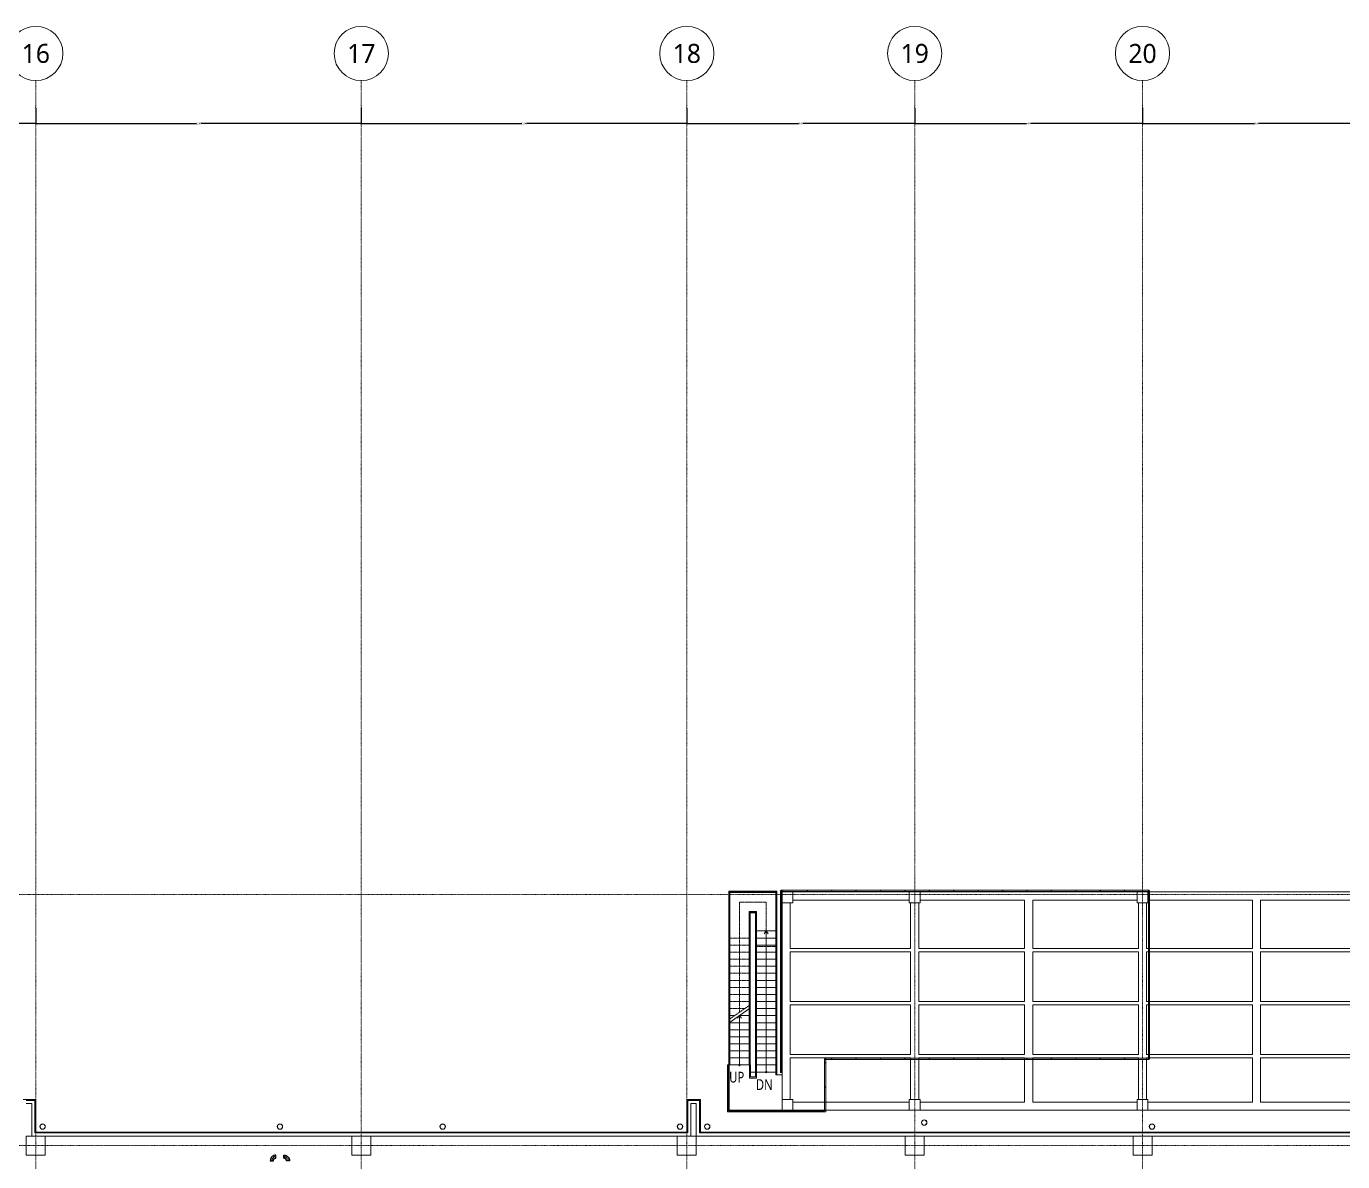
# Model space of a CAD drawing. Extents: x -181672 to 290600, y -29000 to 395522.
# Drawn here: x 126850 to 175378, y 89407 to 131250 of the extents above; entities that cross this region are included whole.
import ezdxf
from ezdxf.enums import TextEntityAlignment as Align

# ---------------------------------------------------------------- set-up
doc = ezdxf.new("R2010")
doc.units = 0
doc.header["$LTSCALE"] = 10
for name, pattern in [('H12PL2$0$JJP_三點線', [0.9, 0.3, -0.15, 0, -0.15, 0, -0.15, 0, -0.15]), ('H12PL2$0$JJP_虛線(退縮線、投影線、地下室範圍、非屬本工程、圖面分區)', [0.45, 0.3, -0.15]), ('H12PL2$0$虛線', [0.846667, 0.423333, -0.423333]), ('XFM7P20PCW-200K$0$CENTER', [2, 1.25, -0.25, 0.25, -0.25])]:
    doc.linetypes.add(name, pattern=pattern)
for name, color, linetype in [('H12PL2$0$A-DIM', 252, 'Continuous'), ('H12PL2$0$A-OBJE-MEP', 252, 'Continuous'), ('H12PL2$0$A-RAIL', 252, 'Continuous'), ('H12PL2$0$A-STRS', 252, 'Continuous'), ('H12PL2$0$A-TEXT', 252, 'Continuous'), ('H12PL2$0$A-WALL-EX', 252, 'Continuous'), ('H12PL2$0$S-BEAM-SHOW', 252, 'Continuous'), ('H12PL2$0$S-COL', 252, 'Continuous'), ('H12PL2$0$S-GRID', 252, 'Continuous'), ('H12PL2$0$S-SLAB-SHOW', 252, 'Continuous'), ('XFM7P20PCW-200K$0$P-PCWR-20.7-P', 6, 'Continuous')]:
    doc.layers.add(name, color=color, linetype=linetype)
doc.styles.add('H12PL2$0$dim-txt', font='isocp.shx', dxfattribs={"width": 0.7, "bigfont": 'chineset.shx'})
doc.styles.add('H12PL2$0$Standard', font='', dxfattribs={"width": 0.8})
doc.styles.get('H12PL2$0$Standard').set_extended_font_data('Microsoft JhengHei')
doc.dimstyles.new('H12PL2$0$ARCH-dim-200MM', dxfattribs={"dimscale": 200, "dimtxt": 0.3, "dimasz": 0.1, "dimexe": 0.1, "dimexo": 0.1, "dimgap": 0.05, "dimtad": 1, "dimdec": 0, "dimlfac": 10, "dimrnd": 0.5, "dimdsep": 46, "dimtxsty": 'H12PL2$0$dim-txt', "dimblk": 'H12PL2$0$_Dot', "dimcen": 2, "dimclrd": 256, "dimclre": 256, "dimclrt": 256, "dimadec": 0, "dimazin": 0, "dimtfac": 1, "dimtix": 1, "dimtmove": 2, "dimatfit": 3, "dimldrblk": 'H12PL2$0$_OBLIQUE', "dimfxl": 1, "dimtvp": 1, "dimtolj": 1, "dimarcsym": 0})

# ---------------------------------------------------------------- blocks, each defined once
blk = doc.blocks.new('*D108')
at = {"layer": 'DEFPOINTS', "color": 0, "linetype": 'Continuous', "transparency": 16777216}
for p in [(118800, 128250), (127200, 128250), (127200, 127670)]:
    blk.add_point(p, dxfattribs=at)
at = {"layer": 'H12PL2$0$A-DIM', "linetype": 'Continuous', "lineweight": -2, "transparency": 16777216}
for p, q in [((118800, 128230), (118800, 127650)), ((127200, 128230), (127200, 127650)), ((118820, 127670), (122921, 127670)), ((127180, 127670), (123079, 127670))]:
    blk.add_line(p, q, dxfattribs=at)
at = {"layer": 'H12PL2$0$A-DIM', "linetype": 'Continuous', "lineweight": 0, "transparency": 16777216, "insert": (123000, 127670), "char_height": 60, "attachment_point": 5, "style": 'H12PL2$0$dim-txt'}
blk.add_mtext('\\A1;84000', dxfattribs=at)
blk = doc.blocks.new('H12PL2$0$_Dot')
blk = doc.blocks.new('H12PL2$0$_OBLIQUE')
at = {"color": 0, "linetype": 'ByBlock', "lineweight": -2}
blk.add_line((-0.5, -0.5), (0.5, 0.5), dxfattribs=at)
blk = doc.blocks.new('*D109')
at = {"layer": 'DEFPOINTS', "color": 0, "linetype": 'Continuous', "transparency": 16777216}
for p in [(127200, 128250), (139200, 128250), (139200, 127670)]:
    blk.add_point(p, dxfattribs=at)
at = {"layer": 'H12PL2$0$A-DIM', "linetype": 'Continuous', "lineweight": -2, "transparency": 16777216}
for p, q in [((127200, 128230), (127200, 127650)), ((139200, 128230), (139200, 127650)), ((127220, 127670), (133112, 127670)), ((139180, 127670), (133288, 127670))]:
    blk.add_line(p, q, dxfattribs=at)
at = {"layer": 'H12PL2$0$A-DIM', "linetype": 'Continuous', "lineweight": 0, "transparency": 16777216, "insert": (133200, 127670), "char_height": 60, "attachment_point": 5, "style": 'H12PL2$0$dim-txt'}
blk.add_mtext('\\A1;120000', dxfattribs=at)
blk = doc.blocks.new('*D110')
at = {"layer": 'DEFPOINTS', "color": 0, "linetype": 'Continuous', "transparency": 16777216}
for p in [(139200, 128250), (151200, 128250), (151200, 127670)]:
    blk.add_point(p, dxfattribs=at)
at = {"layer": 'H12PL2$0$A-DIM', "linetype": 'Continuous', "lineweight": -2, "transparency": 16777216}
for p, q in [((139200, 128230), (139200, 127650)), ((151200, 128230), (151200, 127650)), ((139220, 127670), (145112, 127670)), ((151180, 127670), (145288, 127670))]:
    blk.add_line(p, q, dxfattribs=at)
at = {"layer": 'H12PL2$0$A-DIM', "linetype": 'Continuous', "lineweight": 0, "transparency": 16777216, "insert": (145200, 127670), "char_height": 60, "attachment_point": 5, "style": 'H12PL2$0$dim-txt'}
blk.add_mtext('\\A1;120000', dxfattribs=at)
blk = doc.blocks.new('*D111')
at = {"layer": 'DEFPOINTS', "color": 0, "linetype": 'Continuous', "transparency": 16777216}
for p in [(151200, 128250), (159600, 128250), (159600, 127670)]:
    blk.add_point(p, dxfattribs=at)
at = {"layer": 'H12PL2$0$A-DIM', "linetype": 'Continuous', "lineweight": -2, "transparency": 16777216}
for p, q in [((151200, 128230), (151200, 127650)), ((159600, 128230), (159600, 127650)), ((151220, 127670), (155321, 127670)), ((159580, 127670), (155479, 127670))]:
    blk.add_line(p, q, dxfattribs=at)
at = {"layer": 'H12PL2$0$A-DIM', "linetype": 'Continuous', "lineweight": 0, "transparency": 16777216, "insert": (155400, 127670), "char_height": 60, "attachment_point": 5, "style": 'H12PL2$0$dim-txt'}
blk.add_mtext('\\A1;84000', dxfattribs=at)
blk = doc.blocks.new('*D112')
at = {"layer": 'DEFPOINTS', "color": 0, "linetype": 'Continuous', "transparency": 16777216}
for p in [(159600, 128250), (168000, 128250), (168000, 127670)]:
    blk.add_point(p, dxfattribs=at)
at = {"layer": 'H12PL2$0$A-DIM', "linetype": 'Continuous', "lineweight": -2, "transparency": 16777216}
for p, q in [((159600, 128230), (159600, 127650)), ((168000, 128230), (168000, 127650)), ((159620, 127670), (163721, 127670)), ((167980, 127670), (163879, 127670))]:
    blk.add_line(p, q, dxfattribs=at)
at = {"layer": 'H12PL2$0$A-DIM', "linetype": 'Continuous', "lineweight": 0, "transparency": 16777216, "insert": (163800, 127670), "char_height": 60, "attachment_point": 5, "style": 'H12PL2$0$dim-txt'}
blk.add_mtext('\\A1;84000', dxfattribs=at)
blk = doc.blocks.new('*D113')
at = {"layer": 'DEFPOINTS', "color": 0, "linetype": 'Continuous', "transparency": 16777216}
for p in [(168000, 128250), (176400, 128250), (176400, 127670)]:
    blk.add_point(p, dxfattribs=at)
at = {"layer": 'H12PL2$0$A-DIM', "linetype": 'Continuous', "lineweight": -2, "transparency": 16777216}
for p, q in [((168000, 128230), (168000, 127650)), ((176400, 128230), (176400, 127650)), ((168020, 127670), (172121, 127670)), ((176380, 127670), (172279, 127670))]:
    blk.add_line(p, q, dxfattribs=at)
at = {"layer": 'H12PL2$0$A-DIM', "linetype": 'Continuous', "lineweight": 0, "transparency": 16777216, "insert": (172200, 127670), "char_height": 60, "attachment_point": 5, "style": 'H12PL2$0$dim-txt'}
blk.add_mtext('\\A1;84000', dxfattribs=at)
blk = doc.blocks.new('XFM7P20PCW-200K$0$Es-100')
blk.add_lwpolyline([(5.7, 0, 0.414214), (-15.2, 21), (-15.2, 9.5, -0.414214), (-5.7, 0)], format="xyb", close=True)
at = {"color": 1, "linetype": 'XFM7P20PCW-200K$0$CENTER'}
blk.add_arc((-15.2, 0), 15.2, 0, 90, dxfattribs=at)
blk = doc.blocks.new('XFM7P20PCW-200K')
at = {"layer": 'XFM7P20PCW-200K$0$P-PCWR-20.7-P', "yscale": 10, "zscale": 10}
for p, xscale, rotation in [((136052, 89593), 10, 90.00000000000001), ((136348, 89593), -10, 270)]:
    blk.add_blockref('XFM7P20PCW-200K$0$Es-100', p, dxfattribs=dict(at, xscale=xscale, rotation=rotation))
blk = doc.blocks.new('H12PL2')
at = {"layer": 'H12PL2$0$A-OBJE-MEP', "lineweight": 0, "flags": 128}
for points in [[(127545, 90700, 1), (127355, 90700, 1)], [(136295, 90700, 1), (136105, 90700, 1)], [(142295, 90700, 1), (142105, 90700, 1)], [(151045, 90700, 1), (150855, 90700, 1)], [(152045, 90700, 1), (151855, 90700, 1)], [(160045, 90850, 1), (159855, 90850, 1)], [(168445, 90700, 1), (168255, 90700, 1)]]:
    blk.add_lwpolyline(points, format="xyb", close=True, dxfattribs=at)
at = {"layer": 'H12PL2$0$A-OBJE-MEP', "lineweight": 0}
for centre in [(127450, 90700), (136200, 90700), (142200, 90700), (150950, 90700), (151950, 90700), (159950, 90850), (168350, 90700)]:
    blk.add_circle(centre, 100, dxfattribs=at)
at = {"layer": 'H12PL2$0$A-RAIL', "lineweight": 0}
for p, q in [((152742.65, 99371.35), (152742.65, 97650)), ((154523.35, 99371.35), (152742.65, 99371.35)), ((152785.35, 97650), (152785.35, 99328.65)), ((152785.35, 99328.65), (154480.65, 99328.65)), ((153650, 99350), (153616, 99350)), ((153633, 99367), (153633, 99333)), ((154480.65, 99328.65), (154480.65, 97390)), ((154523.35, 97390), (154523.35, 99371.35)), ((154757, 99390), (154723, 99390)), ((154740, 99407), (154740, 99373)), ((155657, 99390), (155623, 99390)), ((155640, 99407), (155640, 99373)), ((156557, 99390), (156523, 99390)), ((156540, 99407), (156540, 99373)), ((157457, 99390), (157423, 99390)), ((157440, 99407), (157440, 99373)), ((158357, 99390), (158323, 99390)), ((158340, 99407), (158340, 99373)), ((159257, 99390), (159223, 99390)), ((159240, 99407), (159240, 99373)), ((160157, 99390), (160123, 99390)), ((160140, 99407), (160140, 99373)), ((161057, 99390), (161023, 99390)), ((161040, 99407), (161040, 99373)), ((161957, 99390), (161923, 99390)), ((161940, 99407), (161940, 99373)), ((162857, 99390), (162823, 99390)), ((162840, 99407), (162840, 99373)), ((163757, 99390), (163723, 99390)), ((163740, 99407), (163740, 99373)), ((164657, 99390), (164623, 99390)), ((164640, 99407), (164640, 99373)), ((165557, 99390), (165523, 99390)), ((165540, 99407), (165540, 99373)), ((166457, 99390), (166423, 99390)), ((166440, 99407), (166440, 99373)), ((167357, 99390), (167323, 99390)), ((167340, 99407), (167340, 99373)), ((152764, 98517), (152764, 98483)), ((153492.65, 98621.35), (153492.65, 97650)), ((153773.35, 98621.35), (153492.65, 98621.35)), ((153535.35, 97650), (153535.35, 98578.65)), ((153535.35, 98578.65), (153730.65, 98578.65)), ((153730.65, 98578.65), (153730.65, 97390)), ((153773.35, 97390), (153773.35, 98621.35)), ((154653, 98552.5), (154687, 98552.5)), ((154670, 98569.5), (154670, 98535.5)), ((168257, 98597.5), (168223, 98597.5)), ((168240, 98580.5), (168240, 98614.5)), ((152747, 98500), (152781, 98500)), ((154519, 98370), (154485, 98370)), ((154502, 98353), (154502, 98387)), ((152742.65, 97650), (152742.65, 92970)), ((152785.35, 92970), (152785.35, 97650)), ((153492.65, 97650), (153492.65, 92970)), ((153535.35, 92970), (153535.35, 97650)), ((153773.35, 98010), (153730.65, 98010)), ((153730.65, 98010), (153730.65, 97910)), ((153730.65, 97910), (153730.65, 92710)), ((153773.35, 97910), (153773.35, 98010)), ((153773.35, 92710), (153773.35, 97910)), ((154523.35, 98010), (154480.65, 98010)), ((154480.65, 98010), (154480.65, 97910)), ((154480.65, 97910), (154480.65, 92710)), ((154523.35, 97910), (154523.35, 98010)), ((154523.35, 92710), (154523.35, 97910)), ((154653, 97715), (154687, 97715)), ((154670, 97732), (154670, 97698)), ((168257, 97697.5), (168223, 97697.5)), ((168240, 97680.5), (168240, 97714.5)), ((153730.65, 97390), (153730.65, 94316.27)), ((153773.35, 94340.92), (153773.35, 97390)), ((154480.65, 97390), (154480.65, 94316.27)), ((154523.35, 94340.92), (154523.35, 97390)), ((152764, 96584), (152764, 96550)), ((153514, 96584), (153514, 96550)), ((153769, 96880), (153735, 96880)), ((153752, 96863), (153752, 96897)), ((154519, 96880), (154485, 96880)), ((154502, 96863), (154502, 96897)), ((154653, 96877.5), (154687, 96877.5)), ((154670, 96894.5), (154670, 96860.5)), ((168257, 96797.5), (168223, 96797.5)), ((168240, 96780.5), (168240, 96814.5)), ((152747, 96567), (152781, 96567)), ((153497, 96567), (153531, 96567)), ((153769, 96307), (153735, 96307)), ((153769, 96095), (153735, 96095)), ((153752, 96290), (153752, 96324)), ((153752, 96078), (153752, 96112)), ((154519, 96307), (154485, 96307)), ((154519, 96095), (154485, 96095)), ((154502, 96290), (154502, 96324)), ((154502, 96078), (154502, 96112)), ((152747, 95729), (152781, 95729)), ((152764, 95746), (152764, 95712)), ((153497, 95729), (153531, 95729)), ((153514, 95746), (153514, 95712)), ((154653, 96040), (154687, 96040)), ((154670, 96057), (154670, 96023)), ((168257, 95897.5), (168223, 95897.5)), ((168240, 95880.5), (168240, 95914.5)), ((153769, 95469), (153735, 95469)), ((153769, 95310), (153735, 95310)), ((153752, 95452), (153752, 95486)), ((153752, 95293), (153752, 95327)), ((154519, 95469), (154485, 95469)), ((154519, 95310), (154485, 95310)), ((154502, 95452), (154502, 95486)), ((154502, 95293), (154502, 95327)), ((154653, 95202.5), (154687, 95202.5)), ((154670, 95219.5), (154670, 95185.5)), ((152747, 94891), (152781, 94891)), ((152764, 94908), (152764, 94874)), ((153497, 94891), (153531, 94891)), ((153514, 94908), (153514, 94874)), ((153769, 94631), (153735, 94631)), ((153752, 94614), (153752, 94648)), ((154519, 94631), (154485, 94631)), ((154502, 94614), (154502, 94648)), ((168257, 94997.5), (168223, 94997.5)), ((168240, 94980.5), (168240, 95014.5)), ((153730.65, 94316.27), (153773.35, 94340.92)), ((153769, 94525), (153735, 94525)), ((153752, 94508), (153752, 94542)), ((154480.65, 94316.27), (154523.35, 94340.92)), ((154519, 94525), (154485, 94525)), ((154502, 94508), (154502, 94542)), ((154653, 94365), (154687, 94365)), ((154670, 94382), (154670, 94348)), ((152747, 94053), (152781, 94053)), ((152764, 94070), (152764, 94036)), ((153497, 94053), (153531, 94053)), ((153514, 94070), (153514, 94036)), ((153769, 93740), (153735, 93740)), ((153752, 93723), (153752, 93757)), ((154519, 93740), (154485, 93740)), ((154502, 93723), (154502, 93757)), ((168257, 94097.5), (168223, 94097.5)), ((168240, 94080.5), (168240, 94114.5)), ((154653, 93527.5), (154687, 93527.5)), ((154670, 93544.5), (154670, 93510.5)), ((156321.35, 93197.5), (156278.65, 93197.5)), ((156278.65, 93197.5), (156278.65, 91281.35)), ((156320, 93187.5), (156280, 93187.5)), ((156280, 93187.5), (156280, 91280)), ((156320, 91240), (156320, 93187.5)), ((156321.35, 91238.65), (156321.35, 93197.5)), ((156557, 93197.5), (156523, 93197.5)), ((156540, 93214.5), (156540, 93180.5)), ((157457, 93197.5), (157423, 93197.5)), ((157440, 93214.5), (157440, 93180.5)), ((158357, 93197.5), (158323, 93197.5)), ((158340, 93214.5), (158340, 93180.5)), ((159257, 93197.5), (159223, 93197.5)), ((159240, 93214.5), (159240, 93180.5)), ((160157, 93197.5), (160123, 93197.5)), ((160140, 93214.5), (160140, 93180.5)), ((161057, 93197.5), (161023, 93197.5)), ((161040, 93214.5), (161040, 93180.5)), ((161957, 93197.5), (161923, 93197.5)), ((161940, 93214.5), (161940, 93180.5)), ((162857, 93197.5), (162823, 93197.5)), ((162840, 93214.5), (162840, 93180.5)), ((163757, 93197.5), (163723, 93197.5)), ((163740, 93214.5), (163740, 93180.5)), ((164657, 93197.5), (164623, 93197.5)), ((164640, 93214.5), (164640, 93180.5)), ((165557, 93197.5), (165523, 93197.5)), ((165540, 93214.5), (165540, 93180.5)), ((166457, 93197.5), (166423, 93197.5)), ((166440, 93214.5), (166440, 93180.5)), ((167357, 93197.5), (167323, 93197.5)), ((167340, 93214.5), (167340, 93180.5)), ((152741.35, 92970), (152698.65, 92970)), ((152698.65, 92970), (152698.65, 91238.65)), ((152740, 92960), (152700, 92960)), ((152700, 92960), (152700, 91240)), ((152740, 91280), (152740, 92960)), ((152741.35, 91281.35), (152741.35, 92970)), ((152742.65, 92970), (152785.35, 92970)), ((153492.65, 92970), (153535.35, 92970)), ((153547.35, 92970), (153504.65, 92970)), ((153504.65, 92970), (153504.65, 92488.65)), ((153547.35, 92531.35), (153547.35, 92970)), ((153730.65, 92710), (153730.65, 92531.35)), ((153773.35, 92488.65), (153773.35, 92710)), ((154480.65, 92710), (154480.65, 92610)), ((154523.35, 92610), (154523.35, 92710)), ((156317, 93060), (156283, 93060)), ((156300, 93043), (156300, 93077)), ((153504.65, 92488.65), (153773.35, 92488.65)), ((153730.65, 92531.35), (153547.35, 92531.35)), ((154480.65, 92610), (154523.35, 92610)), ((152703, 92070), (152737, 92070)), ((152720, 92087), (152720, 92053)), ((156317, 92160), (156283, 92160)), ((156300, 92143), (156300, 92177)), ((152698.65, 91238.65), (156321.35, 91238.65)), ((152700, 91240), (156320, 91240)), ((156280, 91280), (152740, 91280)), ((156278.65, 91281.35), (152741.35, 91281.35)), ((153603, 91260), (153637, 91260)), ((153620, 91243), (153620, 91277)), ((154503, 91260), (154537, 91260)), ((154520, 91243), (154520, 91277)), ((155403, 91260), (155437, 91260)), ((155420, 91243), (155420, 91277))]:
    blk.add_line(p, q, dxfattribs=at)
at = {"layer": 'H12PL2$0$A-RAIL', "linetype": 'H12PL2$0$JJP_虛線(退縮線、投影線、地下室範圍、非屬本工程、圖面分區)', "lineweight": 0}
for p, q in [((153769, 93793), (153735, 93793)), ((153752, 93776), (153752, 93810)), ((154519, 93793), (154485, 93793)), ((154502, 93776), (154502, 93810))]:
    blk.add_line(p, q, dxfattribs=at)
at = {"layer": 'H12PL2$0$A-RAIL', "lineweight": 0, "flags": 128}
for points in [[(154648.65, 92690), (154691.35, 92690), (154691.35, 99390), (154648.65, 99390)], [(154650, 92700), (154690, 92700), (154690, 99380), (154650, 99380)], [(154670, 99411.35), (154670, 99368.65), (168240, 99368.65), (168240, 99411.35)], [(154680, 99410), (154680, 99370), (168230, 99370), (168230, 99410)], [(168261.35, 99390), (168218.65, 99390), (168218.65, 93197.5), (168261.35, 93197.5)], [(168260, 99380), (168220, 99380), (168220, 93207.5), (168260, 93207.5)], [(156300, 93218.85), (156300, 93176.15), (168240, 93176.15), (168240, 93218.85)], [(156310, 93217.5), (156310, 93177.5), (168230, 93177.5), (168230, 93217.5)]]:
    blk.add_lwpolyline(points, close=True, dxfattribs=at)
at = {"layer": 'H12PL2$0$A-RAIL', "linetype": 'H12PL2$0$JJP_虛線(退縮線、投影線、地下室範圍、非屬本工程、圖面分區)', "lineweight": 0, "flags": 128}
for points in [[(153730.65, 94200.8), (153730.65, 92710), (153773.35, 92710), (153773.35, 94225.45)], [(154480.65, 94200.8), (154480.65, 92710), (154523.35, 92710), (154523.35, 94225.45)]]:
    blk.add_lwpolyline(points, close=True, dxfattribs=at)
at = {"layer": 'H12PL2$0$A-STRS', "linetype": 'H12PL2$0$JJP_虛線(退縮線、投影線、地下室範圍、非屬本工程、圖面分區)', "lineweight": 0}
for p, q in [((154518, 99366), (152748, 99366)), ((152748, 99366), (152748, 97650)), ((152764, 97650), (152764, 99350)), ((152764, 99350), (154502, 99350)), ((154502, 99350), (152764, 99350)), ((152764, 99350), (152764, 97650)), ((154502, 99350), (154502, 97390)), ((154502, 97390), (154502, 99350)), ((154518, 97390), (154518, 99366)), ((153139, 97650), (153139, 98975)), ((153139, 98975), (154127, 98975)), ((153752, 98600), (153514, 98600)), ((153514, 98600), (153514, 97650)), ((153514, 97650), (153514, 98600)), ((153514, 98600), (153752, 98600)), ((153530, 97650), (153530, 98584)), ((153530, 98584), (153736, 98584)), ((153736, 98584), (153736, 97390)), ((153752, 97390), (153752, 98600)), ((153752, 98600), (153752, 97390)), ((154127, 98975), (154127, 97390)), ((152764, 97650), (152748, 97650)), ((152748, 97650), (152748, 94640.59)), ((152748, 97650), (152764, 97650)), ((152764, 94651.68), (152764, 97650)), ((152764, 97650), (153514, 97650)), ((152764, 97650), (153514, 97650)), ((153514, 97650), (152764, 97650)), ((152764, 97650), (152764, 97390)), ((152764, 97650), (153514, 97650)), ((153139, 94911.68), (153139, 97650)), ((153530, 97650), (153514, 97650)), ((153514, 97650), (153514, 95171.68)), ((153514, 97650), (153530, 97650)), ((153514, 97390), (153514, 97650)), ((153530, 95182.78), (153530, 97650)), ((152764, 97390), (153514, 97390)), ((153514, 97390), (152764, 97390)), ((152764, 97390), (152764, 97130)), ((152764, 97390), (153514, 97390)), ((152764, 97130), (153514, 97130)), ((153514, 97130), (152764, 97130)), ((152764, 97130), (152764, 96870)), ((152764, 97130), (153514, 97130)), ((153514, 97130), (153514, 97390)), ((153514, 96870), (153514, 97130)), ((153736, 97390), (153752, 97390)), ((153736, 97390), (153736, 92710)), ((153752, 97390), (153736, 97390)), ((153752, 92710), (153752, 97390)), ((154502, 97390), (153752, 97390)), ((154502, 97390), (153752, 97390)), ((153752, 97390), (154502, 97390)), ((154502, 97390), (153752, 97390)), ((153752, 97390), (153752, 97130)), ((154502, 97340), (153752, 97340)), ((154502, 97130), (153752, 97130)), ((153752, 97130), (154502, 97130)), ((154502, 97130), (153752, 97130)), ((153752, 97130), (153752, 96870)), ((154127, 97390), (154127, 92970)), ((154502, 97390), (154518, 97390)), ((154502, 97390), (154502, 92710)), ((154518, 97390), (154502, 97390)), ((154502, 97130), (154502, 97390)), ((154502, 96870), (154502, 97130)), ((154518, 92710), (154518, 97390)), ((152764, 96870), (153514, 96870)), ((153514, 96870), (152764, 96870)), ((152764, 96870), (152764, 96610)), ((152764, 96870), (153514, 96870)), ((152764, 96610), (153514, 96610)), ((153514, 96610), (152764, 96610)), ((152764, 96610), (152764, 96350)), ((152764, 96610), (153514, 96610)), ((153514, 96610), (153514, 96870)), ((153514, 96350), (153514, 96610)), ((154502, 96870), (153752, 96870)), ((153752, 96870), (154502, 96870)), ((154502, 96870), (153752, 96870)), ((153752, 96870), (153752, 96610)), ((154502, 96610), (153752, 96610)), ((153752, 96610), (154502, 96610)), ((154502, 96610), (153752, 96610)), ((153752, 96610), (153752, 96350)), ((154502, 96610), (154502, 96870)), ((154502, 96350), (154502, 96610)), ((152764, 96350), (153514, 96350)), ((153514, 96350), (152764, 96350)), ((152764, 96350), (152764, 96090)), ((152764, 96350), (153514, 96350)), ((152764, 96090), (153514, 96090)), ((153514, 96090), (152764, 96090)), ((152764, 96090), (152764, 95830)), ((152764, 96090), (153514, 96090)), ((153514, 96090), (153514, 96350)), ((153514, 95830), (153514, 96090)), ((154502, 96350), (153752, 96350)), ((153752, 96350), (154502, 96350)), ((154502, 96350), (153752, 96350)), ((153752, 96350), (153752, 96090)), ((154502, 96090), (153752, 96090)), ((153752, 96090), (154502, 96090)), ((154502, 96090), (153752, 96090)), ((153752, 96090), (153752, 95830)), ((154502, 96090), (154502, 96350)), ((154502, 95830), (154502, 96090)), ((152764, 95830), (153514, 95830)), ((153514, 95830), (152764, 95830)), ((152764, 95830), (152764, 95570)), ((152764, 95830), (153514, 95830)), ((153514, 95570), (153514, 95830)), ((154502, 95830), (153752, 95830)), ((153752, 95830), (154502, 95830)), ((154502, 95830), (153752, 95830)), ((153752, 95830), (153752, 95570)), ((154502, 95570), (154502, 95830)), ((152764, 95570), (153514, 95570)), ((153514, 95570), (152764, 95570)), ((152764, 95570), (152764, 95310)), ((152764, 95570), (153514, 95570)), ((152764, 95310), (153514, 95310)), ((153514, 95310), (152764, 95310)), ((152764, 95310), (152764, 95050)), ((152764, 95310), (153514, 95310)), ((152764, 94651.68), (153514, 95171.68)), ((153514, 95310), (153514, 95570)), ((153514, 95171.68), (153514, 95310)), ((154502, 95570), (153752, 95570)), ((153752, 95570), (154502, 95570)), ((154502, 95570), (153752, 95570)), ((153752, 95570), (153752, 95310)), ((154502, 95310), (153752, 95310)), ((153752, 95310), (154502, 95310)), ((154502, 95310), (153752, 95310)), ((153752, 95310), (153752, 95050)), ((154502, 95310), (154502, 95570)), ((154502, 95050), (154502, 95310)), ((152764, 95050), (153338.49, 95050)), ((153338.49, 95050), (152764, 95050)), ((152764, 95050), (152764, 94790)), ((152764, 95050), (153338.49, 95050)), ((152764, 94790), (152963.49, 94790)), ((152963.49, 94790), (152764, 94790)), ((152764, 94790), (152764, 94651.68)), ((152764, 94790), (152963.49, 94790)), ((154502, 95050), (153752, 95050)), ((153752, 95050), (154502, 95050)), ((154502, 95050), (153752, 95050)), ((153752, 95050), (153752, 94790)), ((154502, 94790), (153752, 94790)), ((153752, 94790), (154502, 94790)), ((154502, 94790), (153752, 94790)), ((153752, 94790), (153752, 94530)), ((154502, 94790), (154502, 95050)), ((154502, 94530), (154502, 94790)), ((154502, 94530), (153752, 94530)), ((153752, 94530), (154502, 94530)), ((154502, 94530), (153752, 94530)), ((153752, 94530), (153752, 94270)), ((154502, 94270), (153752, 94270)), ((153752, 94270), (154502, 94270)), ((154502, 94270), (153752, 94270)), ((153752, 94270), (153752, 94010)), ((154502, 94270), (154502, 94530)), ((154502, 94010), (154502, 94270)), ((154502, 94010), (153752, 94010)), ((153752, 94010), (154502, 94010)), ((154502, 94010), (153752, 94010)), ((153752, 94010), (153752, 93750)), ((154502, 93750), (153752, 93750)), ((153752, 93750), (154502, 93750)), ((154502, 93750), (153752, 93750)), ((153752, 93750), (153752, 93490)), ((154502, 93750), (154502, 94010)), ((154502, 93490), (154502, 93750)), ((154502, 93490), (153752, 93490)), ((153752, 93490), (154502, 93490)), ((154502, 93490), (153752, 93490)), ((153752, 93490), (153752, 93230)), ((154502, 93230), (153752, 93230)), ((153752, 93230), (154502, 93230)), ((154502, 93230), (153752, 93230)), ((153752, 93230), (153752, 92970)), ((154502, 93230), (154502, 93490)), ((154502, 92970), (154502, 93230)), ((153736, 92710), (153752, 92710)), ((154502, 92970), (153752, 92970)), ((153752, 92970), (154502, 92970)), ((154502, 92970), (153752, 92970)), ((153752, 92970), (153752, 92710)), ((153752, 92710), (154502, 92710)), ((154127, 92970), (154127, 92710)), ((154502, 92710), (154502, 92970)), ((154502, 92710), (154518, 92710))]:
    blk.add_line(p, q, dxfattribs=at)
at = {"layer": 'H12PL2$0$A-STRS', "linetype": 'H12PL2$0$虛線', "lineweight": 0}
for p, q in [((154502, 99350), (152764, 99350)), ((152764, 99350), (152764, 97650)), ((154502, 97390), (154502, 99350)), ((153514, 97650), (153514, 98600)), ((153514, 98600), (153752, 98600)), ((153752, 98600), (153752, 97390)), ((152764, 97650), (152764, 94651.68)), ((153514, 95171.68), (153514, 97650)), ((153752, 97390), (153752, 92710)), ((154502, 92710), (154502, 97390)), ((153752, 92710), (154502, 92710))]:
    blk.add_line(p, q, dxfattribs=at)
at = {"layer": 'H12PL2$0$A-STRS', "lineweight": 0}
for p, q in [((153736, 97910), (153736, 92710)), ((153752, 97910), (153736, 97910)), ((153752, 92710), (153752, 97910)), ((153752, 97910), (153752, 92710)), ((154502, 97910), (153752, 97910)), ((154502, 97910), (153752, 97910)), ((153752, 97910), (153752, 97650)), ((154502, 97650), (153752, 97650)), ((153752, 97650), (154502, 97650)), ((154502, 97650), (153752, 97650)), ((153752, 97650), (153752, 97390)), ((154127, 97910), (154052, 97810)), ((154127, 97910), (154127, 97650)), ((154202, 97810), (154127, 97910)), ((154127, 97650), (154127, 92970)), ((154502, 97910), (154502, 92710)), ((154518, 97910), (154502, 97910)), ((154502, 92710), (154502, 97910)), ((154502, 97650), (154502, 97910)), ((154502, 97390), (154502, 97650)), ((154518, 92710), (154518, 97910)), ((154502, 97390), (153752, 97390)), ((153752, 97390), (154502, 97390)), ((154502, 97390), (153752, 97390)), ((153752, 97390), (153752, 97130)), ((154502, 97130), (153752, 97130)), ((153752, 97130), (154502, 97130)), ((154502, 97130), (153752, 97130)), ((153752, 97130), (153752, 96870)), ((154502, 97130), (154502, 97390)), ((154502, 96870), (154502, 97130)), ((154502, 96870), (153752, 96870)), ((153752, 96870), (154502, 96870)), ((154502, 96870), (153752, 96870)), ((153752, 96870), (153752, 96610)), ((154502, 96610), (153752, 96610)), ((153752, 96610), (154502, 96610)), ((154502, 96610), (153752, 96610)), ((153752, 96610), (153752, 96350)), ((154502, 96610), (154502, 96870)), ((154502, 96350), (154502, 96610)), ((154502, 96350), (153752, 96350)), ((153752, 96350), (154502, 96350)), ((154502, 96350), (153752, 96350)), ((153752, 96350), (153752, 96090)), ((154502, 96090), (153752, 96090)), ((153752, 96090), (154502, 96090)), ((154502, 96090), (153752, 96090)), ((153752, 96090), (153752, 95830)), ((154502, 96090), (154502, 96350)), ((154502, 95830), (154502, 96090)), ((154502, 95830), (153752, 95830)), ((153752, 95830), (154502, 95830)), ((154502, 95830), (153752, 95830)), ((153752, 95830), (153752, 95570)), ((154502, 95570), (154502, 95830)), ((154502, 95570), (153752, 95570)), ((153752, 95570), (154502, 95570)), ((154502, 95570), (153752, 95570)), ((153752, 95570), (153752, 95310)), ((154502, 95310), (153752, 95310)), ((153752, 95310), (154502, 95310)), ((154502, 95310), (153752, 95310)), ((153752, 95310), (153752, 95050)), ((154502, 95310), (154502, 95570)), ((154502, 95050), (154502, 95310)), ((152764, 94530), (153514, 95050)), ((153139, 94790), (153064, 94690)), ((153139, 94790), (153514, 94790)), ((153514, 94790), (153139, 94790)), ((153139, 94790), (153514, 94790)), ((153139, 93230), (153139, 94790)), ((153214, 94690), (153139, 94790)), ((153514, 95050), (153514, 92970)), ((153514, 92970), (153514, 95050)), ((153514, 94790), (153514, 95050)), ((153514, 94530), (153514, 94790)), ((153530, 92970), (153530, 95061.09)), ((154502, 95050), (153752, 95050)), ((153752, 95050), (154502, 95050)), ((154502, 95050), (153752, 95050)), ((153752, 95050), (153752, 94790)), ((154502, 94790), (153752, 94790)), ((153752, 94790), (154502, 94790)), ((154502, 94790), (153752, 94790)), ((153752, 94790), (153752, 94530)), ((154502, 94790), (154502, 95050)), ((154502, 94530), (154502, 94790)), ((152748, 94518.91), (152748, 92970)), ((152764, 92970), (152764, 94530)), ((152764, 94530), (152764, 92970)), ((152764, 94530), (153514, 94530)), ((153514, 94530), (152764, 94530)), ((152764, 94530), (152764, 94270)), ((152764, 94530), (153514, 94530)), ((152764, 94270), (153514, 94270)), ((153514, 94270), (152764, 94270)), ((152764, 94270), (152764, 94010)), ((152764, 94270), (153514, 94270)), ((153514, 94270), (153514, 94530)), ((153514, 94010), (153514, 94270)), ((154502, 94530), (153752, 94530)), ((153752, 94530), (154502, 94530)), ((154502, 94530), (153752, 94530)), ((153752, 94530), (153752, 94270)), ((154502, 94270), (153752, 94270)), ((153752, 94270), (154502, 94270)), ((154502, 94270), (153752, 94270)), ((153752, 94270), (153752, 94010)), ((154502, 94270), (154502, 94530)), ((154502, 94010), (154502, 94270)), ((152764, 94010), (153514, 94010)), ((153514, 94010), (152764, 94010)), ((152764, 94010), (152764, 93750)), ((152764, 94010), (153514, 94010)), ((152764, 93750), (153514, 93750)), ((153514, 93750), (152764, 93750)), ((152764, 93750), (152764, 93490)), ((152764, 93750), (153514, 93750)), ((153514, 93750), (153514, 94010)), ((153514, 93490), (153514, 93750)), ((154502, 94010), (153752, 94010)), ((153752, 94010), (154502, 94010)), ((154502, 94010), (153752, 94010)), ((153752, 94010), (153752, 93750)), ((154502, 93750), (153752, 93750)), ((153752, 93750), (154502, 93750)), ((154502, 93750), (153752, 93750)), ((153752, 93750), (153752, 93490)), ((154502, 93750), (154502, 94010)), ((154502, 93490), (154502, 93750)), ((152764, 93490), (153514, 93490)), ((153514, 93490), (152764, 93490)), ((152764, 93490), (152764, 93230)), ((152764, 93490), (153514, 93490)), ((152764, 93230), (153514, 93230)), ((153514, 93230), (152764, 93230)), ((152764, 93230), (152764, 92970)), ((152764, 93230), (153514, 93230)), ((153139, 92970), (153139, 93230)), ((153514, 93230), (153514, 93490)), ((153514, 92970), (153514, 93230)), ((154502, 93490), (153752, 93490)), ((153752, 93490), (154502, 93490)), ((154502, 93490), (153752, 93490)), ((153752, 93490), (153752, 93230)), ((154502, 93230), (153752, 93230)), ((153752, 93230), (154502, 93230)), ((154502, 93230), (153752, 93230)), ((153752, 93230), (153752, 92970)), ((154502, 93230), (154502, 93490)), ((154502, 92970), (154502, 93230)), ((152748, 92970), (152764, 92970)), ((152764, 92970), (153514, 92970)), ((152764, 92970), (153514, 92970)), ((153514, 92970), (153530, 92970)), ((153736, 92710), (153752, 92710)), ((154502, 92970), (153752, 92970)), ((153752, 92970), (154502, 92970)), ((154502, 92970), (153752, 92970)), ((153752, 92970), (153752, 92710)), ((153752, 92710), (154502, 92710)), ((153752, 92710), (154502, 92710)), ((154127, 92970), (154127, 92710)), ((154502, 92710), (154502, 92970)), ((154502, 92710), (154518, 92710))]:
    blk.add_line(p, q, dxfattribs=at)
at = {"layer": 'H12PL2$0$A-STRS', "lineweight": 0, "flags": 128}
for points in [[(153164, 92970, 1), (153114, 92970, 1)], [(154152, 92710, 1), (154102, 92710, 1)]]:
    blk.add_lwpolyline(points, format="xyb", close=True, dxfattribs=at)
at = {"layer": 'H12PL2$0$A-WALL-EX', "lineweight": 0}
for p, q in [((126850, 91665), (127050, 91665)), ((127165, 91665), (127050, 91665)), ((127165, 91665), (127050, 91665)), ((127165, 91665), (127165, 90500)), ((151350, 91665), (151235, 91665)), ((151350, 91665), (151235, 91665)), ((151235, 90500), (151235, 91665)), ((151350, 91665), (151550, 91665)), ((151665, 91665), (151550, 91665)), ((151665, 91665), (151550, 91665)), ((151665, 91665), (151665, 90500)), ((127165, 90500), (127165, 90465)), ((127165, 90500), (127165, 90465)), ((127165, 90465), (127200, 90465)), ((127200, 90465), (151200, 90465)), ((151200, 90465), (151235, 90465)), ((151235, 90465), (151235, 90500)), ((151235, 90465), (151235, 90500)), ((151665, 90500), (151665, 90465)), ((151665, 90500), (151665, 90465)), ((151665, 90465), (151700, 90465)), ((151700, 90465), (237400, 90465))]:
    blk.add_line(p, q, dxfattribs=at)
at = {"layer": 'H12PL2$0$A-WALL-EX', "lineweight": 0, "flags": 128}
for points in [[(127165, 91700), (126735, 91700)], [(126850, 91550), (127050, 91550)], [(127050, 91550), (127050, 90465)], [(127200, 91700), (127165, 91700)], [(127200, 90500), (127200, 91700)], [(151200, 91700), (151235, 91700)], [(151200, 91700), (151200, 90500)], [(151665, 91700), (151235, 91700)], [(151350, 91550), (151550, 91550)], [(151350, 90465), (151350, 91550)], [(151550, 91550), (151550, 90465)], [(151700, 91700), (151665, 91700)], [(151700, 90500), (151700, 91700)], [(127050, 90350), (127050, 90465)], [(127050, 90350), (151350, 90350)], [(127200, 90500), (151200, 90500)], [(127200, 90500), (151200, 90500)], [(151200, 90500), (127200, 90500)], [(151350, 90350), (151350, 90465)], [(151550, 90350), (151550, 90465)], [(151550, 90350), (237400, 90350)], [(151700, 90500), (237360, 90500)], [(151700, 90500), (237360, 90500)], [(237400, 90500), (151700, 90500)]]:
    blk.add_lwpolyline(points, dxfattribs=at)
at = {"layer": 'H12PL2$0$S-BEAM-SHOW', "lineweight": 0, "flags": 128}
for points in [[(155110, 99350), (159400, 99350)], [(155110, 99050), (155110, 99350)], [(155110, 99050), (159400, 99050)], [(159400, 99350), (159400, 99050)], [(159800, 99350), (167800, 99350)], [(159800, 99050), (159800, 99350)], [(159800, 99050), (163650, 99050)], [(163650, 99050), (163650, 97262.5)], [(163950, 99050), (163950, 97262.5)], [(163950, 99050), (167800, 99050)], [(167800, 99350), (167800, 99050)], [(168200, 99350), (176200, 99350)], [(168200, 99050), (168200, 99350)], [(168200, 99050), (172050, 99050)], [(172050, 99050), (172050, 97262.5)], [(172350, 99050), (172350, 97262.5)], [(172350, 99050), (176200, 99050)], [(154710, 98950), (155010, 98950)], [(154710, 98950), (154710, 91700)], [(155010, 98950), (155010, 97262.5)], [(159450, 98950), (159750, 98950)], [(159450, 98950), (159450, 97262.5)], [(159750, 98950), (159750, 97262.5)], [(167850, 98950), (168150, 98950)], [(167850, 98950), (167850, 97262.5)], [(168150, 98950), (168150, 97262.5)], [(155010, 97262.5), (159450, 97262.5)], [(155010, 97137.5), (159450, 97137.5)], [(155010, 97137.5), (155010, 95312.5)], [(159450, 97137.5), (159450, 95312.5)], [(159750, 97262.5), (163650, 97262.5)], [(159750, 97137.5), (163650, 97137.5)], [(159750, 97137.5), (159750, 95312.5)], [(163650, 97137.5), (163650, 95312.5)], [(163950, 97262.5), (167850, 97262.5)], [(163950, 97137.5), (167850, 97137.5)], [(163950, 97137.5), (163950, 95312.5)], [(167850, 97137.5), (167850, 95312.5)], [(168150, 97262.5), (172050, 97262.5)], [(168150, 97137.5), (172050, 97137.5)], [(168150, 97137.5), (168150, 95312.5)], [(172050, 97137.5), (172050, 95312.5)], [(172350, 97262.5), (176250, 97262.5)], [(172350, 97137.5), (176250, 97137.5)], [(172350, 97137.5), (172350, 95312.5)], [(155010, 95312.5), (159450, 95312.5)], [(155010, 95187.5), (159450, 95187.5)], [(155010, 95187.5), (155010, 93362.5)], [(159450, 95187.5), (159450, 93362.5)], [(159750, 95312.5), (163650, 95312.5)], [(159750, 95187.5), (163650, 95187.5)], [(159750, 95187.5), (159750, 93362.5)], [(163650, 95187.5), (163650, 93362.5)], [(163950, 95312.5), (167850, 95312.5)], [(163950, 95187.5), (167850, 95187.5)], [(163950, 95187.5), (163950, 93362.5)], [(167850, 95187.5), (167850, 93362.5)], [(168150, 95312.5), (172050, 95312.5)], [(168150, 95187.5), (172050, 95187.5)], [(168150, 95187.5), (168150, 93362.5)], [(172050, 95187.5), (172050, 93362.5)], [(172350, 95312.5), (176250, 95312.5)], [(172350, 95187.5), (176250, 95187.5)], [(172350, 95187.5), (172350, 93362.5)], [(155010, 93362.5), (159450, 93362.5)], [(155010, 93237.5), (159450, 93237.5)], [(155010, 93237.5), (155010, 91700)], [(159450, 93237.5), (159450, 91700)], [(159750, 93362.5), (163650, 93362.5)], [(159750, 93237.5), (163650, 93237.5)], [(159750, 93237.5), (159750, 91700)], [(163650, 93237.5), (163650, 91600)], [(163950, 93362.5), (167850, 93362.5)], [(163950, 93237.5), (167850, 93237.5)], [(163950, 93237.5), (163950, 91600)], [(167850, 93237.5), (167850, 91700)], [(168150, 93362.5), (172050, 93362.5)], [(168150, 93237.5), (172050, 93237.5)], [(168150, 93237.5), (168150, 91700)], [(172050, 93237.5), (172050, 91600)], [(172350, 93362.5), (176250, 93362.5)], [(172350, 93237.5), (176250, 93237.5)], [(172350, 93237.5), (172350, 91600)], [(154710, 91700), (155010, 91700)], [(155110, 91600), (159400, 91600)], [(155110, 91300), (155110, 91600)], [(155110, 91300), (159400, 91300)], [(159400, 91300), (159400, 91600)], [(159450, 91700), (159750, 91700)], [(159800, 91600), (163650, 91600)], [(159800, 91300), (159800, 91600)], [(159800, 91300), (167800, 91300)], [(163950, 91600), (167800, 91600)], [(167800, 91300), (167800, 91600)], [(167850, 91700), (168150, 91700)], [(168200, 91600), (172050, 91600)], [(168200, 91300), (168200, 91600)], [(168200, 91300), (176200, 91300)], [(172350, 91600), (176200, 91600)]]:
    blk.add_lwpolyline(points, dxfattribs=at)
at = {"layer": 'H12PL2$0$S-COL', "lineweight": 0, "flags": 128}
for points in [[(154710, 98950), (155110, 98950), (155110, 99350), (154710, 99350)], [(159400, 98950), (159800, 98950), (159800, 99350), (159400, 99350)], [(167800, 98950), (168200, 98950), (168200, 99350), (167800, 99350)], [(154710, 91300), (155110, 91300), (155110, 91700), (154710, 91700)], [(159400, 91300), (159800, 91300), (159800, 91700), (159400, 91700)], [(167800, 91300), (168200, 91300), (168200, 91700), (167800, 91700)]]:
    blk.add_lwpolyline(points, close=True, dxfattribs=at)
for points in [[(127050, 90350), (126850, 90350), (126850, 89650), (127550, 89650), (127550, 90350)], [(138850, 90350), (138850, 89650), (139550, 89650), (139550, 90350)], [(150850, 90350), (150850, 89650), (151550, 89650), (151550, 90350), (151350, 90350)], [(159250, 90350), (159250, 89650), (159950, 89650), (159950, 90350)], [(167650, 90350), (167650, 89650), (168350, 89650), (168350, 90350)]]:
    blk.add_lwpolyline(points, dxfattribs=at)
at = {"layer": 'H12PL2$0$S-GRID', "linetype": 'H12PL2$0$JJP_三點線', "lineweight": 0}
for p, q in [((127200, 128250), (127200, 129250)), ((139200, 128250), (139200, 129250)), ((151200, 128250), (151200, 129250)), ((159600, 128250), (159600, 129250)), ((168000, 128250), (168000, 129250)), ((127200, 128250), (127200, -28000)), ((139200, 128250), (139200, -28000)), ((151200, 128250), (151200, -28000)), ((159600, 128250), (159600, -28000)), ((168000, 128250), (168000, -28000)), ((-29000, 99250), (289600, 99250)), ((-29000, 90000), (289600, 90000))]:
    blk.add_line(p, q, dxfattribs=at)
at = {"layer": 'H12PL2$0$S-GRID', "lineweight": 0}
for centre in [(127200, 130250), (139200, 130250), (151200, 130250), (159600, 130250), (168000, 130250)]:
    blk.add_circle(centre, 1000, dxfattribs=at)
at = {"layer": 'H12PL2$0$S-GRID', "linetype": 'H12PL2$0$JJP_三點線', "lineweight": 0}
for p in [(127200, 128250), (127200, 128250), (139200, 128250), (139200, 128250), (151200, 128250), (151200, 128250), (159600, 128250), (159600, 128250), (168000, 128250), (168000, 128250)]:
    blk.add_point(p, dxfattribs=at)
at = {"layer": 'H12PL2$0$S-SLAB-SHOW', "lineweight": 0, "flags": 128}
blk.add_lwpolyline([(152760, 91300), (189263.15, 91300), (189263.15, 99350), (154710, 99350), (154710, 92610), (154510, 92610), (154510, 92710), (153744, 92710), (153526, 92710), (153526, 92970), (152760, 92970)], close=True, dxfattribs=at)
at = {"layer": 'H12PL2$0$A-TEXT', "linetype": 'Continuous', "lineweight": 0, "char_height": 400, "attachment_point": 4, "style": 'H12PL2$0$Standard'}
for s, insert in [('\\A1;UP', (152760, 92519.82)), ('\\A1;DN', (153744, 92247.84))]:
    blk.add_mtext(s, dxfattribs=dict(at, insert=insert))
at = {"layer": 'H12PL2$0$S-GRID', "style": 'H12PL2$0$Standard'}
for s, p in [('16', (127200, 130602.36)), ('17', (139200, 130602.36)), ('18', (151200, 130602.36)), ('19', (159600, 130602.36)), ('20', (168000, 130600))]:
    blk.add_text(s, height=700, dxfattribs=at).set_placement(p, align=Align.TOP_CENTER)
at = {"layer": 'H12PL2$0$A-DIM', "linetype": 'Continuous', "lineweight": 0}
for base, p1, p2, picture, middle in [((127200, 127670), (118800, 128250), (127200, 128250), '*D108', (123000, 127670)), ((139200, 127670), (127200, 128250), (139200, 128250), '*D109', (133200, 127670)), ((151200, 127670), (139200, 128250), (151200, 128250), '*D110', (145200, 127670)), ((159600, 127670), (151200, 128250), (159600, 128250), '*D111', (155400, 127670)), ((168000, 127670), (159600, 128250), (168000, 128250), '*D112', (163800, 127670)), ((176400, 127670), (168000, 128250), (176400, 128250), '*D113', (172200, 127670))]:
    dim = blk.add_linear_dim(base=base, p1=p1, p2=p2, dimstyle='H12PL2$0$ARCH-dim-200MM', dxfattribs=at)
    dim.commit()
    dim.dimension.update_dxf_attribs({"geometry": picture, "text_midpoint": middle, "dimtype": 128})

msp = doc.modelspace()

# ---------------------------------------------------------------- block references
for name in ['XFM7P20PCW-200K', 'H12PL2']:
    msp.add_blockref(name, (0, 0))

doc.saveas('drawing.dxf')
